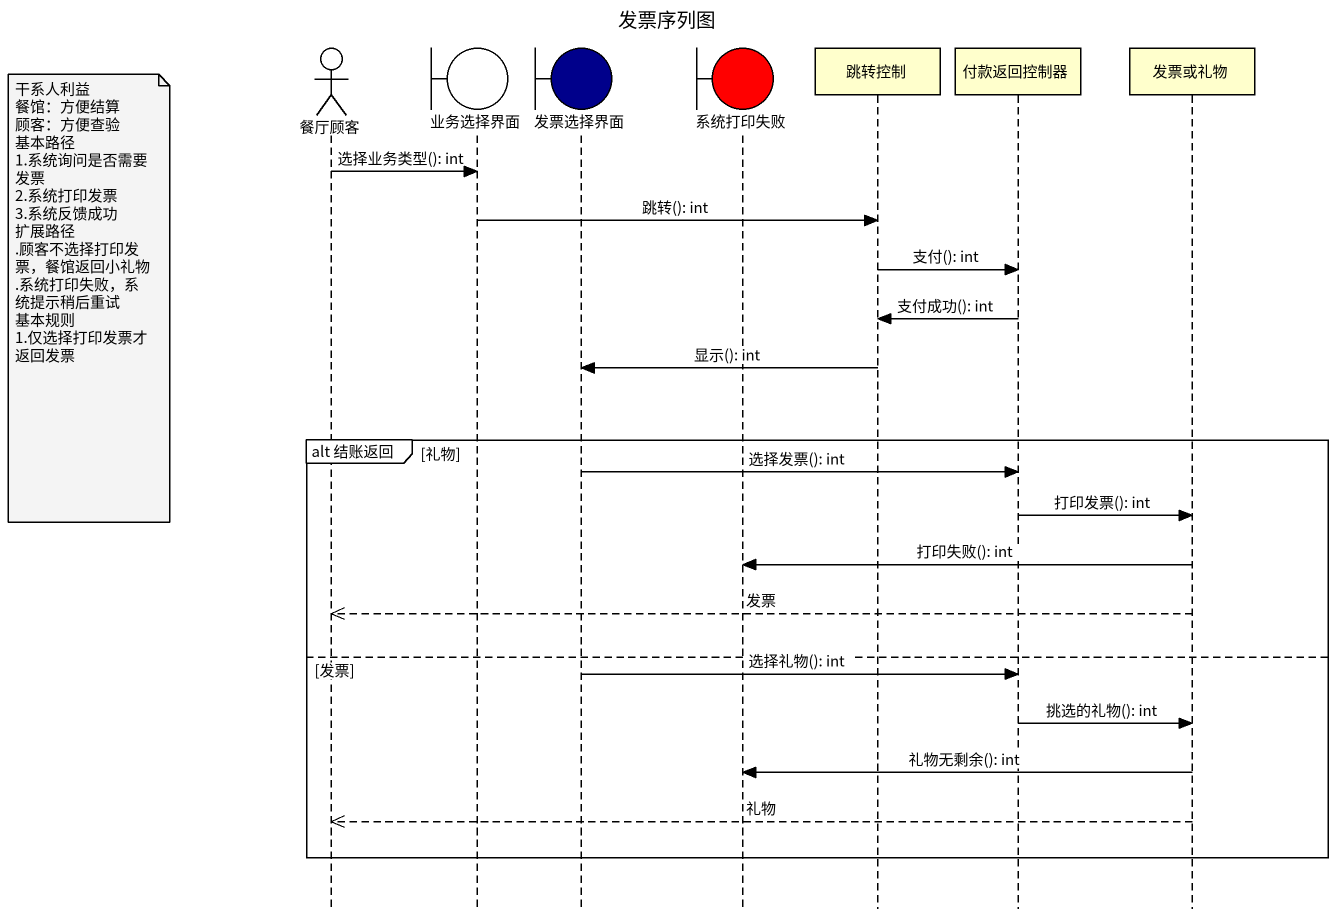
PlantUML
@startuml
title 发票序列图
hide footbox
actor 餐厅顾客
boundary 业务选择界面
boundary 发票选择界面 #00008B
boundary 系统打印失败 #FF0000
participant 跳转控制
participant 付款返回控制器
participant 发票或礼物

餐厅顾客 -> 业务选择界面 : 选择业务类型(): int
业务选择界面 -> 跳转控制 : 跳转(): int
跳转控制 -> 付款返回控制器 : 支付(): int
note left of 餐厅顾客
  干系人利益
  餐馆：方便结算
  顾客：方便查验
  基本路径
  1.系统询问是否需要发票
  2.系统打印发票
  3.系统反馈成功
  扩展路径
  .顾客不选择打印发票，餐馆返回小礼物
  .系统打印失败，系统提示稍后重试
  基本规则
  1.仅选择打印发票才返回发票
end note
付款返回控制器 -> 跳转控制 : 支付成功(): int
跳转控制 -> 发票选择界面 : 显示(): int
group alt 结账返回 [礼物]
  发票选择界面 -> 付款返回控制器 : 选择发票(): int
  付款返回控制器 -> 发票或礼物 : 打印发票(): int
  发票或礼物 -> 系统打印失败 : 打印失败(): int
  发票或礼物 -->> 餐厅顾客 : 发票
else 发票
  发票选择界面 -> 付款返回控制器 : 选择礼物(): int
  付款返回控制器 -> 发票或礼物 : 挑选的礼物(): int
  发票或礼物 -> 系统打印失败 : 礼物无剩余(): int
  发票或礼物 -->> 餐厅顾客 : 礼物
end
@enduml
